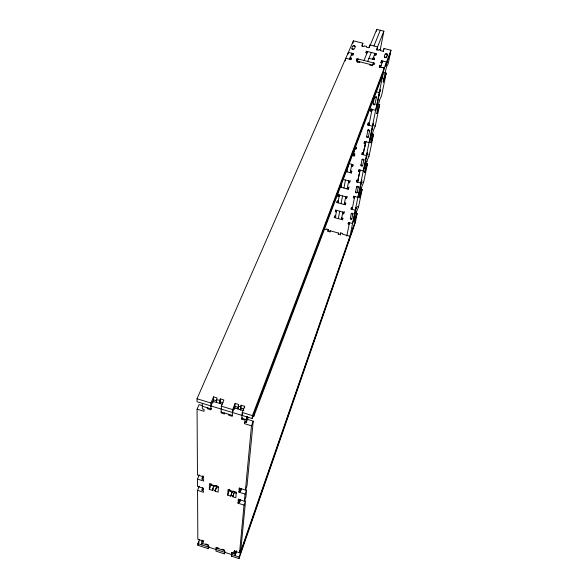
<?xml version="1.0" encoding="UTF-8"?>
<svg xmlns="http://www.w3.org/2000/svg" width="588" height="588" viewBox="0 0 588 588"><rect width="100%" height="100%" fill="white"/><g stroke="black" fill="none" stroke-linecap="round" stroke-linejoin="round"><path stroke-width="0.88" d="M201.838 544.914L201.853 541.739L202.448 540.166M199.236 486.195L197.553 490.385L203.514 492.274L203.529 490.884L202.029 490.407L202.706 487.57M199.207 474.854L197.487 479.095L203.595 481.021L203.602 479.565L202.066 479.08L202.934 475.736M202.331 403.324L202.316 408.88L204.065 409.417L204.051 411.313L197.076 409.182L199.045 404.632L202.522 405.691M201.853 541.739L203.191 542.165L203.198 541.056L197.84 539.321L197.553 490.385M205.624 544.488L205.631 543.937L208.299 544.804L208.226 548.626L197.877 545.274L197.862 543.628L199.508 539.343M207.307 407.749L207.299 408.711L210.813 409.785L211.459 408.248M209.328 489.363L209.438 483.667L215.274 486.232L215.296 485.512L218.361 486.482L218.148 492.149L215.12 491.193L216.788 486.247L214.017 485.379L212.349 490.319L209.328 489.363L210.989 485.137L211.026 483.498M210.813 409.785L210.945 403.008L213.54 396.863L217.082 397.936L216.443 399.465L216.355 402.398M212.79 402.876L212.827 401.325L222.279 404.199M213.422 401.979L213.54 396.863M212.349 490.319L214.017 485.379M215.12 491.193L216.788 486.247M224.667 413.041L224.623 413.996L221.095 412.916L221.345 406.168L223.881 400.002L220.331 398.921L219.699 400.457L219.596 403.383L220.228 401.854L223.058 402.706M220.177 403.302L220.331 398.921M218.751 548.736L218.773 548.192L216.097 547.325L215.958 551.132L224.344 553.845L225.153 551.603M221.852 549.743L221.882 549.192L224.565 550.059L224.344 553.845M228.776 414.29L228.725 415.246L232.26 416.319L232.65 409.608L235.126 403.405L238.691 404.485L237.883 408.939L238.493 407.396L234.95 406.315L232.481 412.504M230.761 496.132L232.392 491.164L230.761 496.132L227.725 495.177L228.048 489.532L231.121 490.502L231.077 491.208L233.142 491.862L233.193 491.149L236.266 492.119L235.847 497.742L232.804 496.779L234.436 491.811L233.069 491.384M227.725 495.177L229.416 489.29M234.244 409.395L234.333 407.859L243.836 410.747M234.818 408.484L235.126 403.405M232.804 496.779L234.436 491.811M244.557 407.749L244.667 406.301L241.095 405.213L240.279 409.667L240.889 408.123L243.733 408.983M240.735 410.277L241.095 405.213M355.659 213.113L357.159 213.517L355.27 222.646L239.015 558.6L231.459 556.152L231.745 552.382L234.436 553.257L234.391 553.793M245.372 419.347L245.292 420.295L241.741 419.215L242.241 412.526L244.667 406.301M236.729 551.191L235.149 555.704L235.406 552.588L234.061 552.154L234.149 551.059L240.536 553.043L240.69 551.426L349.97 236.229L342.561 234.186L342.694 233.48L340.68 232.921L340.261 235.038M244.035 505.092L245.564 500.829L240.94 548.825L239.559 552.808L244.035 505.092L238.008 503.188L238.118 501.821L239.625 502.299L240.551 499.741M239.625 502.299L239.72 501.167L238.206 500.689L238.316 499.308L244.402 501.233L245.938 496.948L246.629 489.76L245.071 494.089L244.402 501.233M245.071 494.089L238.897 492.141L239.015 490.715L240.558 491.2L241.609 488.319M240.558 491.2L240.661 490.01L239.11 489.525L239.22 488.077L245.453 490.032L247.019 485.688L253.23 421.148L246.975 419.244M245.453 490.032L251.48 425.8L244.417 423.639L244.564 421.772L246.335 422.316L248.114 417.664M246.335 422.316L246.791 416.863M239.015 558.6L239.162 557.005L349.537 238.346M362.296 46.393L362.855 43.203L353.395 40.844L197.017 398.774L197.031 401.714L252.164 418.494L252.436 415.62L390.983 50.237L384.082 48.51L383.001 51.288L380.561 50.671L380.833 49.98L379.194 49.568L378.915 50.259L376.482 49.649L383.868 31.164L376.739 29.4L370.308 45.07M252.48 416.311L253.663 416.671L253.935 413.812M345.332 60.924L345.759 58.278L350.72 59.528L351.33 58.102L350.095 57.786L349.831 59.388M348.059 54.074L348.353 52.376M352.998 43.233L353.395 40.844M351.065 59.697L351.33 58.102M351.734 55L352.014 53.295L349.463 59.212M352.991 55.206L353.256 53.611L348.339 52.369M356.563 61.13L356.975 58.734L374.71 63.203L374.144 64.643L372.902 64.335M327.876 231.613L328.258 229.496M357.335 62.071L357.607 60.476L356.372 60.16L356.975 58.734M329.897 232.172L330.14 230.761L338.526 233.076L338.262 234.487M342.995 218.31L342.466 219.758L334.263 217.509L334.528 216.039L335.55 216.318M336.351 211.864L335.322 211.584L335.586 210.085L343.87 212.349L343.59 213.841L342.554 213.562L343.083 212.114M345.832 203.338L345.303 204.793L336.931 202.515L337.203 200.978L338.254 201.265M339.629 195.187L339.085 196.635L338.026 196.348L338.306 194.79L346.758 197.083L346.464 198.634L345.413 198.347L345.942 196.899M336.601 210.364L335.27 217.788L335.807 216.347M339.342 195.069L337.96 202.794L338.504 201.346M341.635 182.383L340.761 187.19L341.305 185.742M366.14 52.817L366.427 51.23L376.217 53.684L375.908 55.272M369.484 47.356L369.918 44.975L377.584 46.886L376.952 50.164M338.35 218.633L339.71 211.21M341.099 203.646L342.517 195.929M343.958 188.057L345.435 180.024M346.942 171.821L348.478 163.442M365.854 163.405L367.449 163.824L364.744 172.321L365.266 167.911L367.368 159.855L369.036 156.188L372.226 140.745M376.401 31.201L376.739 29.4M342.819 212.062L341.43 219.471L341.951 218.03M345.685 196.789L344.237 204.499L345.038 202.323M348.677 180.891L347.17 188.924L347.699 187.469M351.786 164.324L350.213 172.696L351.029 170.513M355.034 147.044L353.395 155.776L354.211 153.593M342.466 219.758L342.745 218.288L341.716 218.008M345.303 204.793L345.59 203.264L344.539 202.978M340.562 187.138L348.25 189.211L348.552 187.623L347.479 187.329M348.927 181.06L348.39 182.515L349.463 182.802L349.772 181.185L342.863 179.333M346.089 171.586L351.323 172.99L351.639 171.328L350.544 171.034M352.028 164.559L351.484 166.014L352.587 166.308L352.91 164.625L349.309 163.662M354.718 148.815L355.843 149.109L356.174 147.353L354.535 146.919M372.902 59.439L373.204 57.845L374.438 58.153L374.137 59.748M374.681 55.015L374.99 53.376L372.638 59.263M373.159 64.54L373.476 62.894L372.329 65.782L369.837 65.15L370.131 64.43M380.179 50.039L383.868 31.164M349.684 222.712L349.169 224.16L348.147 223.881L348.434 222.426L352.55 223.55L353.866 219.184L353.608 219.905M355.733 209.497L356.299 207.263L355.277 210.173L351.08 209.034L351.381 207.513L352.433 207.799M354.895 196.59L354.373 198.053L353.315 197.759L353.623 196.201L357.886 197.355L359.239 192.864L358.981 193.592M361.26 182.434L361.848 180.09L360.811 183.015L356.468 181.846L356.791 180.215L357.871 180.509L360.165 170.255M359.635 171.718L358.54 171.424L358.871 169.748L363.274 170.924L364.663 166.323L364.406 167.051M366.839 155.114L367.456 152.652L366.405 155.577L361.907 154.387L362.252 152.645L363.377 152.946L366.059 141.326M365.251 143.516L364.112 143.222L364.464 141.429L369.043 142.627L370.469 137.901L370.205 138.636M372.821 125.832L373.468 123.237L372.395 126.163L367.728 124.95L368.103 123.076L369.264 123.377M372.491 109.147L371.667 111.338L370.484 111.029L370.866 109.096L375.622 110.323L377.099 105.458L376.827 106.193M379.348 67.679L379.826 65.283L381.068 65.599M380.921 62.695L381.583 60.733L386.529 61.975L385.662 66.216L386.419 63.732M365.038 146.463L365.376 144.751M381.127 63.034L381.583 60.733M346.81 236.053L349.47 222.705M350.294 218.545L351.286 213.584L352.844 214.01L351.837 218.964A0.808 0.566 19.1 0 1 350.955 219.309A0.808 0.566 19.1 0 1 350.294 218.545L351.844 218.971M352.139 209.321L354.696 196.488M355.578 192.026L356.644 186.712A0.838 0.61 19.3 0 1 357.57 186.33A0.838 0.61 19.3 0 1 358.254 187.146L357.181 192.46A0.831 0.603 19.3 0 1 356.262 192.835A0.831 0.603 19.3 0 1 355.578 192.026L357.188 192.46M359.966 170.042L357.555 182.14L358.342 179.95M362.054 159.583L363.729 160.032A0.867 0.654 19.5 0 0 363.024 159.164A0.867 0.654 19.5 0 0 362.054 159.583L360.922 165.272A0.86 0.647 19.5 0 0 361.627 166.132A0.86 0.647 19.5 0 0 362.583 165.713L363.994 159.297M365.618 141.73L363.031 154.688L363.568 153.225M366.625 136.607L367.853 130.514A0.897 0.706 19.9 0 1 368.852 130.044A0.897 0.706 19.9 0 1 369.58 130.962L368.353 137.063A0.889 0.691 19.8 0 1 367.353 137.518A0.889 0.691 19.8 0 1 366.625 136.607L368.36 137.063M372.064 109.405L368.904 125.251L369.44 123.796M373.152 103.878L374.475 97.285A0.933 0.757 20.4 0 1 375.526 96.77A0.933 0.757 20.4 0 1 376.276 97.748L374.946 104.341A0.926 0.75 20.3 0 1 373.902 104.84A0.926 0.75 20.3 0 1 373.152 103.878L374.953 104.341M383.45 51.685L383.611 50.891M383.927 49.304L384.082 48.51M349.11 240.441L384.251 67.995L380.51 67.047L382.817 61.042M353.307 221.367L356.034 207.983L355.27 210.173M358.658 195.157L361.583 180.817M364.06 168.727L367.191 153.38M369.83 140.429L373.189 123.965M376.423 108.126L380.054 90.346L379.238 92.529L376.004 91.706M351.19 234.436L352.256 230.195L352.116 230.9M352.565 229.592L353.204 227.468L353.057 228.166M386.911 62.424L386.698 63.475L387.448 61.005M360.598 189.049L362.142 189.461L358.548 206.792L356.659 211.504L354.696 219.243L354.564 221.72L357.159 213.517M367.449 163.824L363.627 182.302L361.723 186.918L359.672 195.003L359.496 197.811L362.142 189.461M384.456 72.706L386.235 73.155L381.509 95.962L379.797 99.423L377.386 108.839L376.864 113.572L379.686 104.767L377.966 104.326M382.817 78.263L384.015 78.564L383.339 82.114L386.235 73.155M354.079 225.219L354.718 223.109L354.571 223.808M388.565 58.065L388.345 59.116L389.094 56.661M371.925 133.792L373.586 134.226L372.241 140.606M373.586 134.226L370.808 142.877L371.124 139.26L373.373 130.352L375.269 126.06L379.686 104.767M390.983 50.237L388.198 63.695L386.426 67.135L383.626 79.351L384.015 78.564M351.617 232.334L355.703 220.544M354.16 217.207L354.417 216.487L353.858 218.685M235.406 552.588L235.964 551M355.483 210.754L355.733 210.026L355.174 212.253M236.391 550.919L235.281 554.087L231.701 552.926M231.459 556.152L231.988 554.653M353.035 213.466L352.837 214.01A0.808 0.573 19.1 0 0 352.175 213.238A0.808 0.573 19.1 0 0 351.279 213.584M234.061 552.154L234.619 550.566M360.988 183.779L361.245 183.052L360.657 185.389M359.577 190.703L359.834 189.975L359.253 192.283M348.147 223.881L348.655 222.433M358.452 186.594L358.254 187.146L356.644 186.712M351.08 209.034L351.602 207.579M365.038 163.956L365.295 163.229L364.692 165.647M353.315 197.759L353.836 196.304M340.783 232.907L340.283 234.355L338.269 233.796L338.526 233.076M366.544 156.555L366.809 155.82L366.192 158.275M343.59 213.841L344.377 211.665M239.72 501.167L240.345 499.455M356.468 181.846L356.997 180.384M370.881 135.321L371.146 134.586L370.514 137.129M238.206 500.689L238.831 498.977M238.008 503.188L238.625 501.483M358.54 171.424L359.07 169.961M361.12 164.721L360.922 165.272L362.583 165.713M361.907 154.387L362.443 152.924M239.11 489.525L239.639 488.077M238.897 492.141L239.419 490.701M346.464 198.634L347.265 196.458M372.505 127.376L372.77 126.641L372.13 129.22M240.661 490.01L241.183 488.569M369.859 130.227L369.587 130.962L367.853 130.514M348.25 189.211L349.051 187.028M368.051 129.955L368.25 129.411M349.463 182.802L350.272 180.619M364.112 143.222L364.648 141.759M375.269 126.06L374.446 125.795M378.907 96.02L379.583 93.301L379.311 94.029M334.263 217.509L334.8 216.068M351.323 172.99L351.867 171.534M377.562 102.606L377.834 101.878L377.165 104.568M330.14 230.761L329.875 231.481L327.861 230.922L328.383 229.482L326.244 228.938L326.127 229.651L324.385 229.173M208.226 548.626L209.056 546.399M379.245 92.537L380.34 89.619L379.657 92.36M335.322 211.584L335.858 210.136M367.728 124.95L368.544 122.752M352.587 166.308L353.131 164.853M353.888 155.313L354.16 154.585M370.484 111.029L371.307 108.839M336.931 202.515L337.475 201.067M376.688 96.653L376.283 97.748L374.475 97.285M354.99 148.08L355.542 146.625M253.663 416.671L382.957 74.345M251.48 425.8L253.23 421.148M338.026 196.348L338.842 194.172M355.843 149.109L356.394 147.654M252.164 418.494L383.596 71.177M385.875 65.158L390.329 53.405M203.191 542.165L203.786 540.6M244.417 423.639L245.306 421.324M197.877 545.274L199.185 541.842M247.746 416.605L246.556 419.714L241.815 418.266M384.412 56.896C383.949 51.869 390.204 53.17 386.257 57.359A0.956 0.559 10.4 0 1 385.133 57.661A0.956 0.559 10.4 0 1 384.412 56.896L386.257 57.359L387.382 54.427L385.544 53.964M379.826 65.283L379.26 66.731L384.251 67.995M242.028 415.407L242.631 413.856M241.741 419.215L242.344 417.664M202.029 490.407L202.698 488.731M374.438 58.153L373.872 59.579L368.933 58.337M376.217 53.684L375.659 55.088L374.431 54.78M202.066 479.08L203.095 476.53M367.684 61.431L371.322 52.45M373.946 45.974L380.304 30.282M363.965 60.498L367.647 51.531M366.427 51.23L365.846 52.626L367.074 52.935M369.918 44.975L368.786 47.724L366.353 47.121L366.64 46.43L364.413 45.871L364.126 46.562L361.694 45.952L362.855 43.203M359.782 61.821L359.488 62.541L357.004 61.909L358.21 59.043M210.886 405.933L213.466 399.803L216.994 400.869M353.256 53.611L352.653 55.022L351.426 54.713M353.792 49.216C358.092 45.21 351.536 43.762 351.962 48.753A0.948 0.559 9.1 0 0 352.653 49.51A0.948 0.559 9.1 0 0 353.792 49.216L351.947 48.753M353.204 45.864L355.02 46.32M381.031 62.166L382.266 62.475M357.306 61.189L372.616 65.055M383.001 81.776L383.45 81.894M379.01 100.658L379.444 100.768M376.54 113.219L376.974 113.33M371.844 134.027L372.674 134.248M368.588 154.218L369.396 154.431M368.161 156.143L368.97 156.357M353.733 154.049L354.851 154.35L354.527 156.077L351.72 155.335M366.581 161.149L366.986 161.259M365.773 163.64L366.574 163.846M364.075 171.836L364.876 172.049M362.847 182.096L363.627 182.302M362.781 182.265L363.56 182.471M361.201 187.359L361.591 187.462M360.517 189.277L361.289 189.483M358.849 197.318L359.621 197.524M357.798 206.594L358.548 206.792M357.732 206.763L358.489 206.969M356.152 211.915L356.534 212.018M354.321 221.323L354.696 221.426M216.443 399.465L219.699 400.457M238.081 406.029L240.492 406.764M197.017 398.774L210.945 403.008M221.345 406.168L232.65 409.608M242.241 412.526L252.436 415.62M202.323 406.227L210.835 408.822M221.132 411.96L232.319 415.371M202.074 477.868L203.61 478.353L203.617 476.883L197.465 474.95L197.076 409.182M210.989 485.137L214.003 486.085M216.759 486.952L218.273 487.43M229.32 490.914L232.341 491.869M234.384 492.509L236.655 493.229M212.371 489.613L215.142 490.495M230.805 495.434L232.855 496.081M202.037 489.253L203.536 489.723L203.544 488.319L197.531 486.423L197.487 479.095M239.353 550.993L240.69 551.426M201.846 543.268L208.284 545.355M216.075 547.869L224.528 550.611M197.862 543.628L239.162 557.005"/></g></svg>
